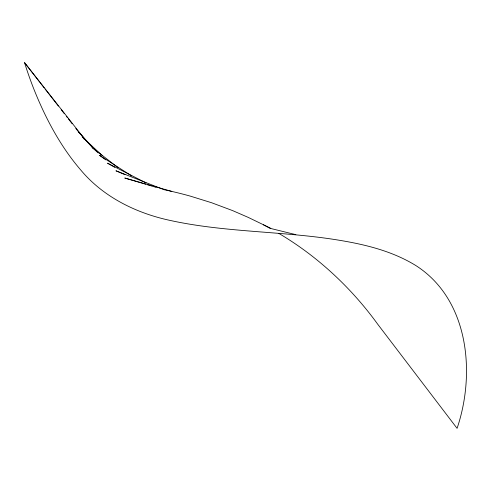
<?xml version="1.0" encoding="UTF-8"?>
<svg xmlns="http://www.w3.org/2000/svg" width="491" height="491" viewBox="0 0 491 491"><rect width="100%" height="100%" fill="white"/><g stroke="black" fill="none" stroke-linecap="round" stroke-linejoin="round"><path stroke-width="0.74" d="M295.827 234.643L271.541 228.683L248.151 217.36L232.636 210.614L211.572 202.728L190.287 196.118A299.841 199.021 26 0 0 164.006 189.692M171.807 191.404L124.782 178.03L145.845 184.291M147.3 184.726L152.388 186.236M153.836 186.672L156.015 187.316M163.3 189.416L115.937 170.782L124.972 174.673M146.097 182.947L107.535 163.178L114.808 167.363M131.778 176.017L99.575 155.334L105.737 159.845M117.969 167.664L92.069 147.404L98.274 153.002M102.416 155.745L85.035 139.53L81.291 135.148M92.762 147.908L85.035 139.53L24.55 62.652A372.767 361.977 40 0 0 34.014 89.485C45.595 118.38 60.387 146.367 80.788 170.058C103.128 196.787 135.639 212.904 169.266 220.238C221.907 231.918 276.181 231.101 329.406 238.718C359.308 243.131 389.848 249.514 415.889 265.582C468.856 299.473 475.804 373.148 457.078 428.348L377.732 324.238C360.867 300.928 341.03 279.76 318.819 261.464A229.481 159.52 26.6 0 0 278.9 233.434M91.835 146.49L78.486 131.858L80.358 134.049M24.55 62.652L39.292 81.561M39.759 82.163L44.208 87.877M45.104 89.018L58.411 106.093M61.185 109.659L64.339 113.703M66.592 116.594L67.525 117.791M68.458 118.988L72.183 123.775M75.792 128.403L79.425 133.061M82.23 136.664L84.102 139.063M263.354 224.768A229.481 159.52 26.6 0 1 270.332 228.524"/></g></svg>
